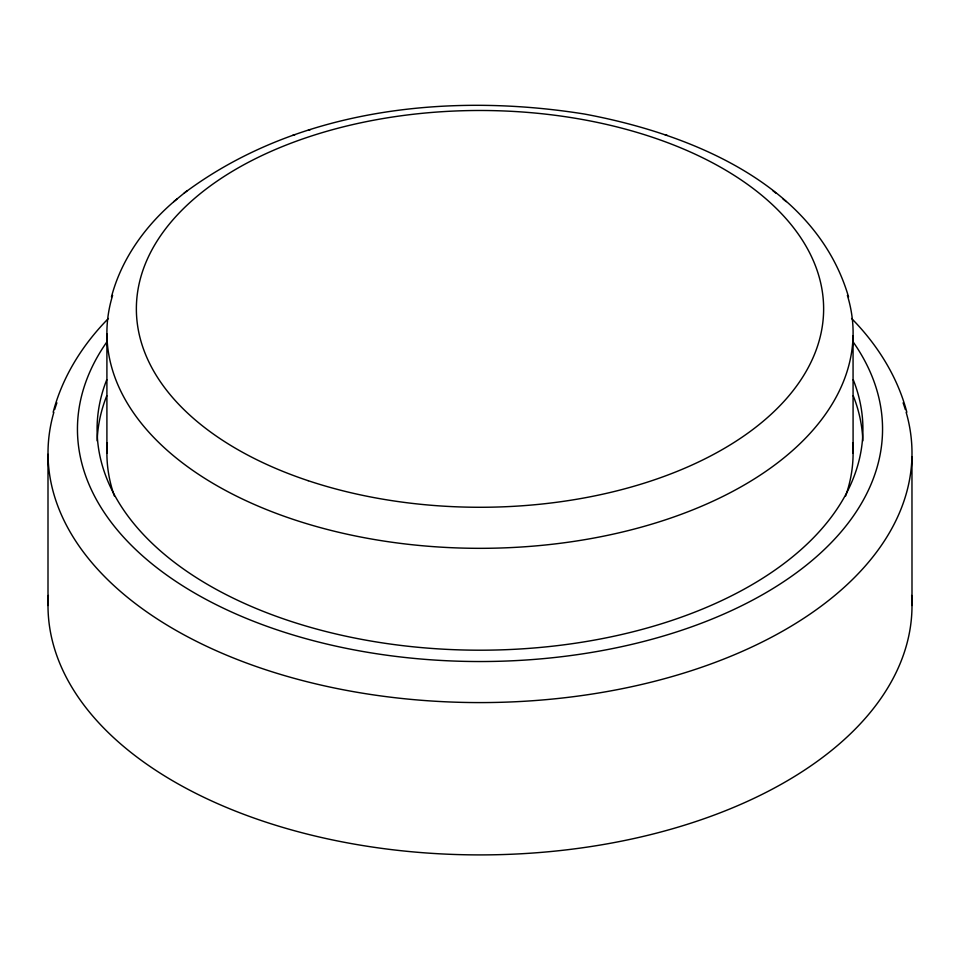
<?xml version="1.0" encoding="UTF-8"?>
<svg xmlns="http://www.w3.org/2000/svg" width="960" height="960" viewBox="0 0 960 960"><rect width="100%" height="100%" fill="white"/><g stroke="black" fill="none" stroke-linecap="round" stroke-linejoin="round"><path stroke-width="1.44" d="M48 605.496L48 454.32M106.908 453.18L106.908 333.912M53.16 412.248C62.46 376.632 82.716 344.556 108.408 318.48M111.432 296.988C121.584 258.168 146.364 224.4 176.964 199.02M184.188 193.104C297.048 108.6 448.44 92.268 584.436 114.036C689.952 133.644 815.604 184.008 848.568 296.988M173.784 201.636L187.26 190.572M308.196 130.344L310.416 129.624M292.632 135.432L295.044 134.652M664.956 134.652L667.368 135.432M783.036 199.02L786.216 201.636M772.74 190.572L775.812 193.104M851.592 318.48C877.284 344.556 897.54 376.632 906.84 412.248M911.964 456.612L912 605.496M853.056 335.892L853.092 453.18M911.652 595.464A432 249.408 0 0 1 480 854.904A432 249.408 0 0 1 48.348 595.464M853.224 379.704A382.908 221.076 0 0 1 480 650.196A382.908 221.076 0 0 1 106.776 379.704M97.164 440.88A382.908 221.076 0 0 1 106.776 395.736M853.224 395.736A382.908 221.076 0 0 1 862.836 440.88M906.144 412.272A432 249.408 0 0 1 480 702.588A432 249.408 0 0 1 53.856 412.272M54.66 409.572A432 249.408 0 0 1 56.892 402.84M903.108 402.84A432 249.408 0 0 1 905.34 409.572M853.164 341.964A402.54 232.404 0 0 1 480 661.536A402.54 232.404 0 0 1 106.836 341.964M852.66 442.776A373.092 215.4 0 0 1 845.652 495.96M114.348 495.96A373.092 215.4 0 0 1 107.34 442.776M847.38 295.368A373.092 215.4 0 0 1 480 548.328A373.092 215.4 0 0 1 112.62 295.368M308.184 480.696A343.632 198.396 0 0 0 823.632 308.88A343.632 198.396 0 0 0 308.184 137.064A343.632 198.396 0 0 0 308.184 480.696"/></g></svg>
